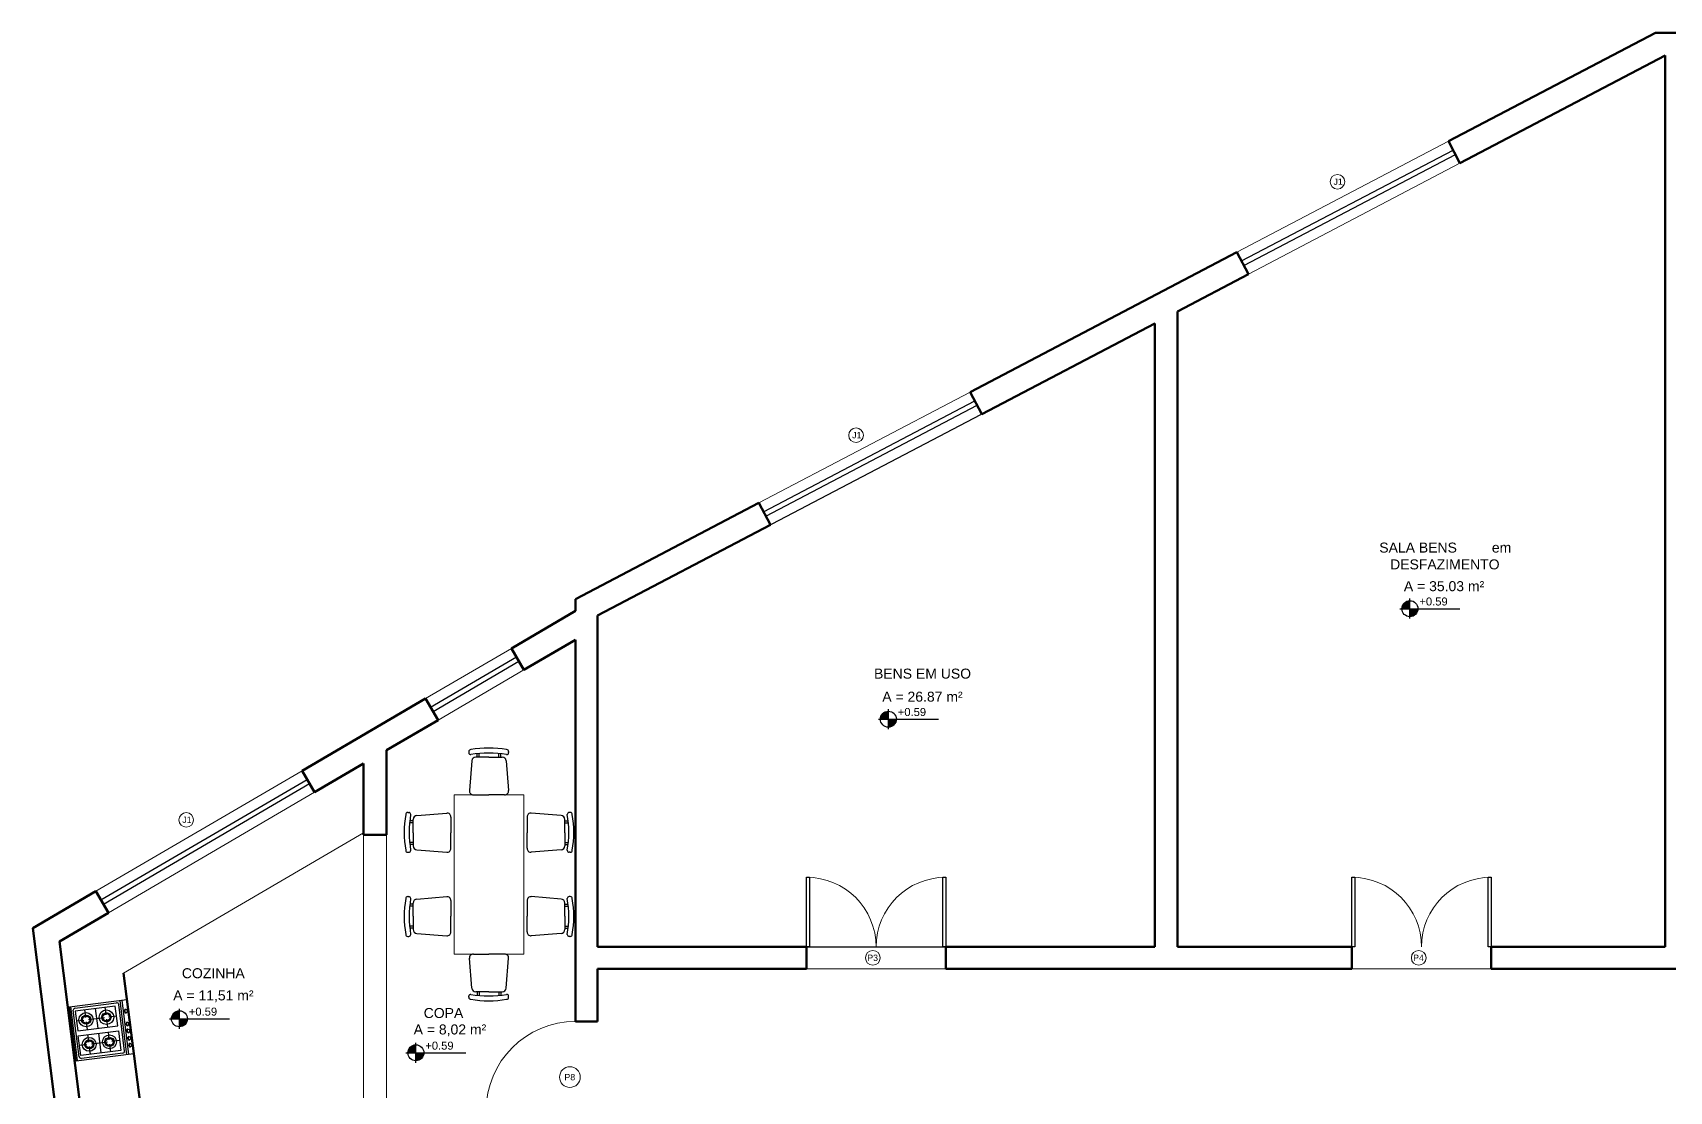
# Model space of a CAD drawing. Extents: x 712.4 to 745.2, y -60.1 to -25.1.
# Drawn here: x 712.4 to 728.84, y -35.96 to -25.32 of the extents above; entities that cross this region are included whole.
import ezdxf

# ---------------------------------------------------------------- set-up
doc = ezdxf.new("R2010")
doc.units = 0
doc.header["$LTSCALE"] = 50
doc.linetypes.add('CONTINUA', pattern=[0])
doc.linetypes.add('HIDDEN', pattern=[9.525, 6.35, -3.175])
doc.layers.add('01', color=8, linetype='Continuous')
doc.layers.add('PAREDE2', color=1, linetype='Continuous')
for name, color, linetype, lineweight in [('1piso', 253, 'Continuous', 5), ('2peitoril', 4, 'Continuous', 15), ('2texto', 4, 'Continuous', 18), ('3esquadria', 2, 'Continuous', 25), ('8alvenaria', 3, 'Continuous', 60)]:
    doc.layers.add(name, color=color, linetype=linetype, lineweight=lineweight)
doc.styles.add('ARIAL', font='arial.ttf', dxfattribs={"height": 7.5})

msp = doc.modelspace()

# ---------------------------------------------------------------- hatches: boundary and pattern name
at = {"layer": '2texto', "lineweight": -2, "ltscale": 0.05}
h = msp.add_hatch(color=256, dxfattribs=at)
h.paths.add_polyline_path([(726.239, -31.027, 0.414214), (726.158, -31.107), (726.239, -31.107)])
h.paths.add_polyline_path([(726.319, -31.107), (726.239, -31.107), (726.239, -31.187, 0.414214)])
h = msp.add_hatch(color=256, dxfattribs=at)
h.paths.add_polyline_path([(720.998, -32.137, 0.414214), (720.918, -32.218), (720.998, -32.218)])
h.paths.add_polyline_path([(721.079, -32.218), (720.998, -32.218), (720.998, -32.298, 0.414214)])
h = msp.add_hatch(color=256, dxfattribs=at)
h.paths.add_polyline_path([(713.874, -35.149, 0.414214), (713.793, -35.23), (713.874, -35.23)])
h.paths.add_polyline_path([(713.954, -35.23), (713.874, -35.23), (713.874, -35.31, 0.414214)])
h = msp.add_hatch(color=256, dxfattribs=at)
h.paths.add_polyline_path([(716.25, -35.492, 0.414214), (716.169, -35.572), (716.25, -35.572)])
h.paths.add_polyline_path([(716.33, -35.572), (716.25, -35.572), (716.25, -35.652, 0.414214)])

# ---------------------------------------------------------------- linework, layer by layer
for p, q in [((712.769, -35.109), (713.347, -35.037)), ((712.837, -35.655), (712.769, -35.109)), ((712.851, -35.653), (712.783, -35.107)), ((712.866, -35.611), (712.808, -35.144)), ((712.825, -35.122), (713.242, -35.07)), ((713.23, -35.102), (712.827, -35.152)), ((712.827, -35.152), (712.852, -35.351)), ((712.934, -35.216), (712.924, -35.14)), ((713.029, -35.127), (713.054, -35.325)), ((713.139, -35.191), (713.129, -35.114)), ((713.255, -35.3), (713.23, -35.102)), ((713.323, -35.554), (713.264, -35.087)), ((713.347, -35.591), (713.279, -35.045)), ((713.367, -35.589), (713.299, -35.043)), ((713.329, -35.134), (713.336, -35.133)), ((713.334, -35.171), (713.341, -35.17)), ((713.415, -35.583), (713.347, -35.037)), ((712.839, -35.251), (712.915, -35.242)), ((712.852, -35.351), (713.255, -35.3)), ((712.858, -35.4), (713.261, -35.35)), ((712.949, -35.338), (712.939, -35.26)), ((712.959, -35.236), (713.042, -35.226)), ((713.042, -35.226), (713.12, -35.216)), ((713.154, -35.313), (713.144, -35.235)), ((713.164, -35.211), (713.242, -35.201)), ((713.261, -35.35), (713.286, -35.548)), ((713.346, -35.264), (713.352, -35.263)), ((713.351, -35.3), (713.357, -35.299)), ((713.354, -35.333), (713.36, -35.332)), ((712.883, -35.599), (712.858, -35.4)), ((712.945, -35.49), (712.87, -35.499)), ((712.965, -35.465), (712.955, -35.388)), ((712.98, -35.586), (712.97, -35.509)), ((713.073, -35.474), (712.99, -35.484)), ((713.06, -35.375), (713.085, -35.573)), ((713.151, -35.464), (713.073, -35.474)), ((713.17, -35.44), (713.16, -35.362)), ((713.185, -35.561), (713.175, -35.484)), ((713.273, -35.449), (713.195, -35.459)), ((713.359, -35.37), (713.366, -35.369)), ((713.364, -35.407), (713.37, -35.406)), ((713.368, -35.444), (713.375, -35.443)), ((713.372, -35.477), (713.378, -35.476)), ((713.377, -35.513), (713.384, -35.513)), ((713.415, -35.583), (712.837, -35.655)), ((713.286, -35.548), (712.883, -35.599)), ((713.305, -35.576), (712.889, -35.628))]:
    msp.add_line(p, q)
for centre, radius in [((712.936, -35.239), 0.0716), ((713.141, -35.214), 0.0734), ((713.141, -35.214), 0.0459), ((713.141, -35.214), 0.0359), ((712.937, -35.239), 0.0459), ((712.937, -35.239), 0.0359), ((712.967, -35.487), 0.0696), ((712.968, -35.487), 0.0459), ((712.968, -35.487), 0.0359), ((713.172, -35.461), 0.0695), ((713.172, -35.462), 0.0459), ((713.172, -35.462), 0.0359)]:
    msp.add_circle(centre, radius)
for centre, start, end in [((712.828, -35.142), 97.1093, 187.1093), ((713.245, -35.09), 7.1093, 97.1093), ((712.886, -35.608), 187.1093, 277.1093), ((713.303, -35.556), 277.1093, 7.1093)]:
    msp.add_arc(centre, 0.02, start, end)
for centre in [(713.332, -35.152), (713.348, -35.282), (713.357, -35.351), (713.366, -35.425), (713.375, -35.495)]:
    msp.add_ellipse(centre, major_axis=(-0.0027, 0.0183), ratio=0.532709, start_param=6.247921, end_param=9.427873)
for centre in [(713.338, -35.151), (713.354, -35.281), (713.363, -35.351), (713.372, -35.425), (713.381, -35.494)]:
    msp.add_ellipse(centre, major_axis=(-0.0027, 0.0183), ratio=0.532709)
at = {"layer": '01', "color": 3, "lineweight": -2}
msp.add_lwpolyline([(718.075, -34.507), (723.675, -34.507), (723.675, -28.239), (718.075, -31.177), (718.075, -34.507)], dxfattribs=at)
at = {"layer": '1piso', "linetype": 'CONTINUA'}
for p, q in [((716.635, -32.979), (716.635, -34.579)), ((717.335, -32.979), (716.635, -32.979)), ((717.335, -34.579), (717.335, -32.979)), ((716.635, -34.579), (717.335, -34.579)), ((720.175, -34.727), (721.575, -34.727)), ((725.655, -34.727), (727.055, -34.727))]:
    msp.add_line(p, q, dxfattribs=at)
at = {"layer": '1piso', "linetype": 'HIDDEN'}
for p, q in [((715.725, -33.381), (715.725, -36.097)), ((715.955, -33.381), (715.955, -36.097))]:
    msp.add_line(p, q, dxfattribs=at)
at = {"layer": '1piso', "linetype": 'CONTINUA'}
msp.add_circle((717.798, -35.816), 0.104, dxfattribs=at)
for centre, radius, start, end in [((720.175, -34.507), 0.7, 0, 90), ((721.575, -34.507), 0.7, 90, 180), ((725.655, -34.507), 0.7, 0, 90), ((727.055, -34.507), 0.7, 90, 180), ((717.855, -36.157), 0.9, 90, 180)]:
    msp.add_arc(centre, radius, start, end, dxfattribs=at)
at = {"layer": '2peitoril', "linetype": 'CONTINUA'}
for p, q in [((724.501, -27.523), (726.626, -26.408)), ((724.617, -27.744), (726.742, -26.629)), ((719.696, -30.044), (721.821, -28.929)), ((719.812, -30.265), (721.937, -29.15)), ((716.347, -32.011), (717.21, -31.506)), ((717.336, -31.722), (716.473, -32.227)), ((713.035, -33.948), (715.107, -32.737)), ((713.161, -34.164), (715.233, -32.952)), ((713.314, -34.77), (715.725, -33.36))]:
    msp.add_line(p, q, dxfattribs=at)
at = {"layer": '2texto', "lineweight": -2, "ltscale": 0.05}
for p, q in [((726.239, -31.207), (726.239, -31.006)), ((726.138, -31.107), (726.741, -31.107)), ((720.898, -32.218), (721.501, -32.218)), ((720.998, -32.318), (720.998, -32.117)), ((713.874, -35.33), (713.874, -35.129)), ((713.773, -35.23), (714.376, -35.23)), ((716.25, -35.673), (716.25, -35.472)), ((716.149, -35.572), (716.752, -35.572))]:
    msp.add_line(p, q, dxfattribs=at)
at = {"layer": '2texto'}
for centre in [(725.511, -26.815), (720.673, -29.363), (713.943, -33.23), (720.842, -34.617), (726.327, -34.617)]:
    msp.add_circle(centre, 0.0735, dxfattribs=at)
at = {"layer": '2texto', "lineweight": -2, "ltscale": 0.05}
for centre in [(726.239, -31.107), (720.998, -32.218), (713.874, -35.23), (716.25, -35.572)]:
    msp.add_circle(centre, 0.0804, dxfattribs=at)
at = {"layer": '3esquadria', "linetype": 'CONTINUA'}
for p, q in [((724.548, -27.611), (726.673, -26.496)), ((724.571, -27.656), (726.696, -26.54)), ((719.743, -30.132), (721.868, -29.017)), ((719.766, -30.177), (721.891, -29.062)), ((716.398, -32.097), (717.261, -31.592)), ((716.423, -32.141), (717.286, -31.636)), ((713.085, -34.035), (715.157, -32.823)), ((713.111, -34.078), (715.182, -32.866)), ((720.175, -34.507), (720.175, -33.807)), ((720.175, -33.807), (720.205, -33.807)), ((720.205, -33.807), (720.205, -34.507)), ((721.545, -34.507), (721.545, -33.807)), ((721.545, -33.807), (721.575, -33.807)), ((721.575, -33.807), (721.575, -34.507)), ((725.655, -34.507), (725.655, -33.807)), ((725.655, -33.807), (725.685, -33.807)), ((725.685, -33.807), (725.685, -34.507)), ((727.025, -34.507), (727.025, -33.807)), ((727.025, -33.807), (727.055, -33.807)), ((727.055, -33.807), (727.055, -34.507)), ((720.205, -34.507), (720.175, -34.507)), ((721.575, -34.507), (721.545, -34.507)), ((725.685, -34.507), (725.655, -34.507)), ((727.055, -34.507), (727.025, -34.507))]:
    msp.add_line(p, q, dxfattribs=at)
at = {"layer": '8alvenaria', "linetype": 'CONTINUA'}
for p, q in [((726.626, -26.408), (728.705, -25.317)), ((728.705, -25.317), (730.75, -25.317)), ((726.742, -26.629), (728.805, -25.547)), ((728.805, -34.507), (728.805, -25.547)), ((726.742, -26.629), (726.626, -26.408)), ((721.821, -28.929), (724.501, -27.523)), ((724.617, -27.744), (724.501, -27.523)), ((723.905, -28.118), (724.617, -27.744)), ((723.905, -34.507), (723.905, -28.118)), ((721.937, -29.15), (723.675, -28.239)), ((723.675, -34.507), (723.675, -28.239)), ((721.937, -29.15), (721.821, -28.929)), ((717.855, -31.01), (719.696, -30.044)), ((719.812, -30.265), (719.696, -30.044)), ((718.075, -31.177), (719.812, -30.265)), ((718.075, -31.177), (719.812, -30.265)), ((717.855, -31.129), (717.855, -31.01)), ((717.21, -31.506), (717.855, -31.129)), ((718.075, -34.507), (718.075, -31.177)), ((717.336, -31.722), (717.21, -31.506)), ((717.336, -31.722), (717.855, -31.419)), ((717.855, -35.207), (717.855, -31.419)), ((715.107, -32.737), (716.347, -32.011)), ((716.473, -32.227), (716.347, -32.011)), ((715.955, -32.53), (716.473, -32.227)), ((715.955, -33.381), (715.955, -32.53)), ((715.233, -32.952), (715.725, -32.665)), ((715.725, -33.381), (715.725, -32.665)), ((715.233, -32.952), (715.107, -32.737)), ((715.725, -33.381), (715.955, -33.381)), ((712.4, -34.32), (713.035, -33.948)), ((713.161, -34.164), (713.035, -33.948)), ((712.669, -34.452), (713.161, -34.164)), ((712.4, -34.32), (712.823, -37.657)), ((712.669, -34.452), (713.046, -37.427)), ((718.075, -34.507), (720.175, -34.507)), ((720.175, -34.507), (720.175, -34.727)), ((721.575, -34.507), (723.675, -34.507)), ((721.575, -34.507), (721.575, -34.727)), ((723.905, -34.507), (725.655, -34.507)), ((725.655, -34.507), (725.655, -34.727)), ((727.055, -34.507), (728.805, -34.507)), ((727.055, -34.507), (727.055, -34.727)), ((713.314, -34.77), (713.651, -37.427)), ((718.075, -34.727), (720.175, -34.727)), ((718.075, -35.257), (718.075, -34.727)), ((721.575, -34.727), (725.655, -34.727)), ((727.055, -34.727), (731.25, -34.727)), ((717.855, -35.257), (717.855, -35.207)), ((717.855, -35.257), (718.075, -35.257))]:
    msp.add_line(p, q, dxfattribs=at)
at = {"layer": 'PAREDE2'}
for p, q in [((716.782, -32.544), (716.782, -32.554)), ((717.182, -32.544), (717.182, -32.554)), ((716.812, -32.636), (716.788, -32.936)), ((716.985, -32.599), (716.852, -32.599)), ((716.865, -32.599), (716.865, -32.565)), ((716.885, -32.599), (716.885, -32.563)), ((716.985, -32.599), (717.118, -32.599)), ((717.085, -32.599), (717.085, -32.564)), ((717.105, -32.599), (717.105, -32.566)), ((717.158, -32.636), (717.182, -32.936)), ((716.828, -32.979), (716.985, -32.979)), ((717.142, -32.979), (716.985, -32.979)), ((716.168, -33.156), (716.178, -33.156)), ((716.26, -33.186), (716.56, -33.163)), ((716.603, -33.202), (716.603, -33.359)), ((717.367, -33.202), (717.367, -33.359)), ((717.71, -33.186), (717.41, -33.163)), ((717.802, -33.156), (717.792, -33.156)), ((716.223, -33.259), (716.187, -33.259)), ((716.223, -33.239), (716.189, -33.239)), ((716.223, -33.359), (716.223, -33.226)), ((716.223, -33.359), (716.223, -33.492)), ((716.603, -33.516), (716.603, -33.359)), ((717.367, -33.516), (717.367, -33.359)), ((717.747, -33.359), (717.747, -33.226)), ((717.747, -33.239), (717.781, -33.239)), ((717.747, -33.259), (717.783, -33.259)), ((717.747, -33.359), (717.747, -33.492)), ((716.223, -33.459), (716.188, -33.459)), ((716.223, -33.479), (716.19, -33.479)), ((716.26, -33.532), (716.56, -33.556)), ((717.71, -33.532), (717.41, -33.556)), ((717.747, -33.459), (717.782, -33.459)), ((717.747, -33.479), (717.78, -33.479)), ((716.168, -33.556), (716.178, -33.556)), ((717.802, -33.556), (717.792, -33.556)), ((716.168, -34.002), (716.178, -34.002)), ((716.26, -34.026), (716.56, -34.002)), ((717.71, -34.026), (717.41, -34.002)), ((717.802, -34.002), (717.792, -34.002)), ((716.223, -34.099), (716.188, -34.099)), ((716.223, -34.079), (716.19, -34.079)), ((716.223, -34.199), (716.223, -34.066)), ((716.223, -34.199), (716.223, -34.332)), ((716.603, -34.042), (716.603, -34.199)), ((716.603, -34.356), (716.603, -34.199)), ((717.367, -34.042), (717.367, -34.199)), ((717.367, -34.356), (717.367, -34.199)), ((717.747, -34.199), (717.747, -34.066)), ((717.747, -34.079), (717.78, -34.079)), ((717.747, -34.099), (717.782, -34.099)), ((717.747, -34.199), (717.747, -34.332)), ((716.223, -34.299), (716.187, -34.299)), ((716.223, -34.319), (716.189, -34.319)), ((717.747, -34.299), (717.783, -34.299)), ((717.747, -34.319), (717.781, -34.319)), ((716.168, -34.402), (716.178, -34.402)), ((716.26, -34.372), (716.56, -34.396)), ((717.71, -34.372), (717.41, -34.396)), ((717.802, -34.402), (717.792, -34.402)), ((716.812, -34.922), (716.788, -34.622)), ((716.828, -34.579), (716.985, -34.579)), ((717.142, -34.579), (716.985, -34.579)), ((717.158, -34.922), (717.182, -34.622)), ((716.782, -35.014), (716.782, -35.004)), ((716.985, -34.959), (716.852, -34.959)), ((716.865, -34.959), (716.865, -34.993)), ((716.885, -34.959), (716.885, -34.995)), ((716.985, -34.959), (717.118, -34.959)), ((717.085, -34.959), (717.085, -34.994)), ((717.105, -34.959), (717.105, -34.992)), ((717.182, -35.014), (717.182, -35.004))]:
    msp.add_line(p, q, dxfattribs=at)
for centre, radius, start, end in [((716.802, -32.544), 0.02, 90, 180), ((716.802, -32.554), 0.02, 180, 270), ((716.982, -33.607), 1.098, 80.5676, 99.4324), ((716.982, -33.657), 1.098, 80.5676, 99.4324), ((717.162, -32.544), 0.02, 0, 90), ((717.162, -32.554), 0.02, 270, 0), ((716.852, -32.639), 0.04, 90, 175.486), ((717.118, -32.639), 0.04, 4.514, 90), ((716.828, -32.939), 0.04, 175.486, 270), ((717.142, -32.939), 0.04, 270, 4.514), ((717.231, -33.356), 1.098, 170.5676, 189.4324), ((716.168, -33.176), 0.02, 90, 180), ((716.178, -33.176), 0.02, 0, 90), ((717.281, -33.356), 1.098, 170.5676, 189.4324), ((716.263, -33.226), 0.04, 94.514, 180), ((716.563, -33.202), 0.04, 0, 94.514), ((717.407, -33.202), 0.04, 85.486, 180), ((717.707, -33.226), 0.04, 0, 85.486), ((717.792, -33.176), 0.02, 90, 180), ((716.689, -33.356), 1.098, 350.5676, 9.4324), ((717.802, -33.176), 0.02, 360, 90), ((716.739, -33.356), 1.098, 350.5676, 9.4324), ((716.168, -33.536), 0.02, 180, 270), ((716.178, -33.536), 0.02, 270, 0), ((716.263, -33.492), 0.04, 180, 265.486), ((716.563, -33.516), 0.04, 265.486, 0), ((717.407, -33.516), 0.04, 180, 274.514), ((717.707, -33.492), 0.04, 274.514, 0), ((717.792, -33.536), 0.02, 180, 270), ((717.802, -33.536), 0.02, 270, 0), ((717.231, -34.202), 1.098, 170.5676, 189.4324), ((716.168, -34.022), 0.02, 90, 180), ((716.178, -34.022), 0.02, 0, 90), ((717.281, -34.202), 1.098, 170.5676, 189.4324), ((716.263, -34.066), 0.04, 94.514, 180), ((716.563, -34.042), 0.04, 0, 94.514), ((717.407, -34.042), 0.04, 85.486, 180), ((717.707, -34.066), 0.04, 0, 85.486), ((717.792, -34.022), 0.02, 90, 180), ((716.689, -34.202), 1.098, 350.5676, 9.4324), ((717.802, -34.022), 0.02, 0, 90), ((716.739, -34.202), 1.098, 350.5676, 9.4324), ((716.263, -34.332), 0.04, 180, 265.486), ((716.563, -34.356), 0.04, 265.486, 0), ((717.407, -34.356), 0.04, 180, 274.514), ((717.707, -34.332), 0.04, 274.514, 0), ((716.168, -34.382), 0.02, 180, 270), ((716.178, -34.382), 0.02, 270, 0), ((717.792, -34.382), 0.02, 180, 270), ((717.802, -34.382), 0.02, 270, 0), ((716.828, -34.619), 0.04, 90, 184.514), ((717.142, -34.619), 0.04, 355.486, 90), ((716.802, -35.004), 0.02, 90, 180), ((716.802, -35.014), 0.02, 180, 270), ((716.982, -33.901), 1.098, 260.5676, 279.4324), ((716.852, -34.919), 0.04, 184.514, 270), ((717.118, -34.919), 0.04, 270, 355.486), ((717.162, -35.004), 0.02, 0, 90), ((717.162, -35.014), 0.02, 270, 0), ((716.982, -33.951), 1.098, 260.5676, 279.4324)]:
    msp.add_arc(centre, radius, start, end, dxfattribs=at)

# ---------------------------------------------------------------- texts
at = {"layer": '2texto', "lineweight": -2, "style": 'ARIAL'}
for s, height, p in [('J1', 0.0633, (725.471, -26.846)), ('J1', 0.0633, (720.634, -29.394)), ('SALA BENS         em', 0.10049, (725.931, -30.543)), ('DESFAZIMENTO', 0.10049, (726.04, -30.712)), ('A = 35.03 m²', 0.10049, (726.178, -30.931)), ('+0.59', 0.0804, (726.334, -31.075)), ('BENS EM USO', 0.10049, (720.854, -31.81)), ('A = 26.87 m²', 0.10049, (720.937, -32.042)), ('+0.59', 0.0804, (721.093, -32.186)), ('J1', 0.0633, (713.903, -33.261)), ('P3', 0.0633, (720.786, -34.648)), ('P4', 0.0633, (726.271, -34.648)), ('COZINHA', 0.1005, (713.899, -34.822)), ('A = 11,51 m²', 0.10049, (713.812, -35.045)), ('+0.59', 0.0804, (713.969, -35.198)), ('COPA', 0.1005, (716.329, -35.222)), ('A = 8,02 m²', 0.10049, (716.228, -35.387)), ('+0.59', 0.0804, (716.345, -35.54)), ('P8', 0.0633, (717.743, -35.848))]:
    msp.add_text(s, height=height, dxfattribs=at).set_placement(p)

doc.saveas('drawing.dxf')
